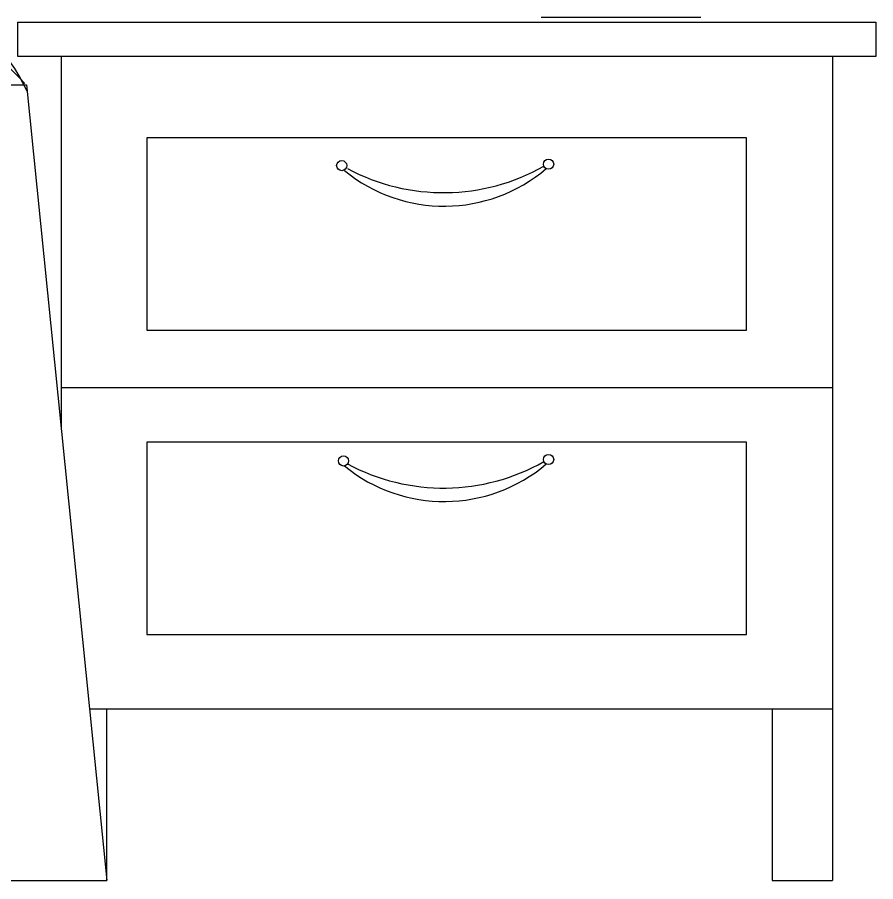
# Model space of a CAD drawing. Header units: millimetres. Extents: x 3060 to 28796, y 18778 to 36190.
# Drawn here: x 23089 to 23590, y 27918 to 28422 of the extents above; entities that cross this region are included whole.
import ezdxf

# ---------------------------------------------------------------- set-up
doc = ezdxf.new("R2010")
doc.units = ezdxf.units.MM

# ---------------------------------------------------------------- blocks, each defined once
blk = doc.blocks.new('A$C06235A1A')
for p, q in [((2000.54, 480.89), (2000.54, 500.89)), ((2000.54, 500.89), (2500.54, 500.89)), ((2305.53, 503.8), (2398.66, 503.8)), ((2305.53, 503.8), (2398.66, 503.8)), ((2500.54, 500.89), (2500.54, 480.89)), ((2500.54, 480.89), (2000.54, 480.89)), ((2025.8, 480.89), (2025.8, 265)), ((2475.29, 480.89), (2475.29, 100.71)), ((499.98, 464.35), (2005.67, 464.46)), ((2005.67, 464.46), (2052.47, 0.71)), ((2425.29, 433.52), (2075.8, 433.52)), ((2075.8, 433.52), (2075.8, 321.43)), ((2425.29, 321.43), (2425.29, 433.52)), ((2075.8, 321.43), (2425.29, 321.43)), ((2475.29, 287.8), (2025.8, 287.8)), ((2425.29, 256.12), (2075.8, 256.12)), ((2075.8, 256.12), (2075.8, 144.03)), ((2425.29, 144.03), (2425.29, 256.12)), ((2075.8, 144.03), (2425.29, 144.03)), ((2042.38, 100.71), (2475.29, 100.71)), ((2052.47, 0.71), (2052.47, 100.71)), ((2440.29, 100.71), (2440.29, 0.71)), ((2475.29, 100.71), (2475.29, 0.71)), ((447.76, 0), (2052.47, 0.71)), ((2440.29, 0.71), (2475.29, 0.71))]:
    blk.add_line(p, q)
for centre in [(2189.35, 417.37), (2309.9, 418.24), (2190.35, 245.22), (2309.9, 246.09)]:
    blk.add_circle(centre, 2.96)
for centre, radius, start, end in [((1904.02, 412.61), 112.8, 25.2706, 104.2437), ((1896.83, 370.42), 143.45, 41.3173, 95.1498), ((2249.05, 485.48), 91.75, 230.6967, 310.4124), ((2248.7, 520.12), 118.53, 241.8182, 299.5714), ((2249.05, 313.32), 91.75, 230.6967, 310.4124), ((2248.7, 347.97), 118.53, 241.8182, 299.5714)]:
    blk.add_arc(centre, radius, start, end)

msp = doc.modelspace()

# ---------------------------------------------------------------- block references
msp.add_blockref('A$C06235A1A', (21089.14, 27917.72))

doc.saveas('drawing.dxf')
